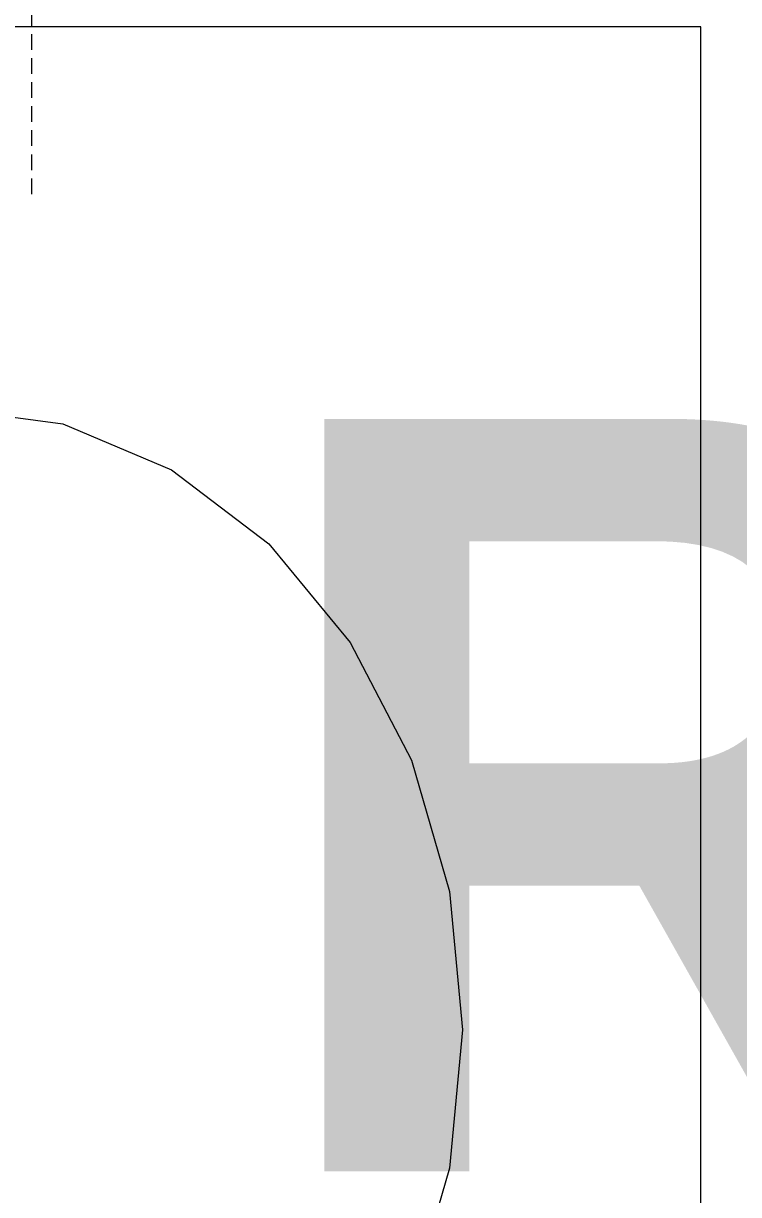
# Model space of a CAD drawing. Header units: inches. Extents: x -4235 to -464, y 9706 to 12365.
# Drawn here: x -2979 to -2970.45, y 11922.6 to 11936.6 of the extents above; entities that cross this region are included whole.
import ezdxf

# ---------------------------------------------------------------- set-up
doc = ezdxf.new("R2010")
doc.units = ezdxf.units.IN
doc.header["$MEASUREMENT"] = 0
doc.linetypes.add('Hidden', pattern=[0.28125, 0.1875, -0.09375])
for name, color, linetype, lineweight in [('0-1', 7, 'Continuous', 5), ('0-2', 7, 'Continuous', 9), ('A-AREA-IDEN', 2, 'Continuous', 9), ('P-SANR-FIXT-1', 7, 'Hidden', 9), ('P-SANR-FIXT-2', 7, 'Continuous', 9)]:
    doc.layers.add(name, color=color, linetype=linetype, lineweight=lineweight)
doc.styles.add('Century Gothic_B', font='GOTHICB.TTF', dxfattribs={"height": 9})

# ---------------------------------------------------------------- blocks, each defined once
blk = doc.blocks.new('Plbg-Sink Wall Mounted-UH - Sink-403447-BACKGROUND - BASEMENT')
at = {"layer": 'P-SANR-FIXT-1'}
blk.add_line((10, -10), (15, -10), dxfattribs=at)
at = {"layer": 'P-SANR-FIXT-2'}
for p, q in [((12, -18), (12, -0.75)), ((-12, -18), (12, -18))]:
    blk.add_line(p, q, dxfattribs=at)
at = {"layer": 'P-SANR-FIXT-2', "flags": 128}
blk.add_lwpolyline([(7.437, -9), (7.25, -10.369), (6.701, -11.668), (5.815, -12.835), (4.638, -13.808), (3.228, -14.541), (1.657, -14.996), (0.003, -15.15), (-1.651, -14.996), (-3.222, -14.541), (-4.632, -13.808), (-5.809, -12.835), (-6.695, -11.668), (-7.244, -10.369), (-7.431, -9)], dxfattribs=at)
blk = doc.blocks.new('CTR - 1st Phase - Common Walls_rvt-1-BACKGROUND - BASEMENT')
at = {"layer": '0-2', "rotation": 89.99999999999855}
blk.add_blockref('Plbg-Sink Wall Mounted-UH - Sink-403447-BACKGROUND - BASEMENT', (-2988.899, 11924.564), dxfattribs=at)

msp = doc.modelspace()

# ---------------------------------------------------------------- block references
at = {"layer": '0-1'}
msp.add_blockref('CTR - 1st Phase - Common Walls_rvt-1-BACKGROUND - BASEMENT', (0, 0), dxfattribs=at)

# ---------------------------------------------------------------- texts
at = {"layer": 'A-AREA-IDEN', "insert": (-2976.207, 11931.875), "char_height": 9, "width": 31.512, "attachment_point": 1, "style": 'Century Gothic_B'}
msp.add_mtext('R.M.', dxfattribs=at)

doc.saveas('drawing.dxf')
